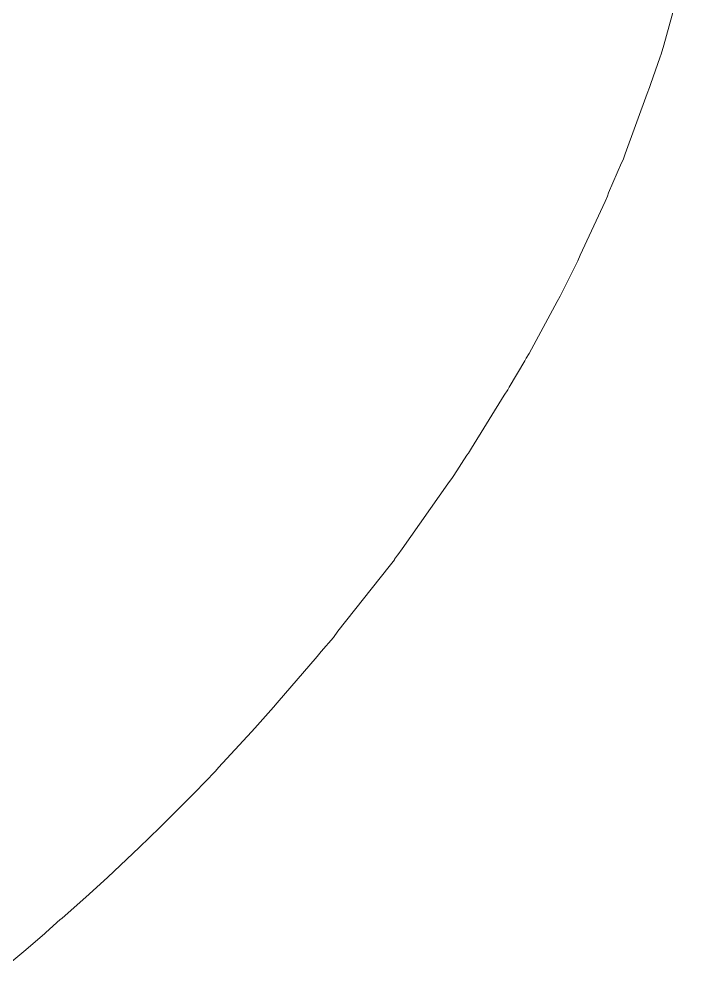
# Model space of a CAD drawing. Header units: millimetres. Extents: x -103 to 107, y -32 to 116.
# Drawn here: x 73.9 to 78.03, y 3.08 to 9.04 of the extents above; entities that cross this region are included whole.
import ezdxf

# ---------------------------------------------------------------- set-up
doc = ezdxf.new("R2010")
doc.units = ezdxf.units.MM
doc.header["$MEASUREMENT"] = 0
doc.layers.add('Layer 1', color=7, linetype='Continuous')

msp = doc.modelspace()

# ---------------------------------------------------------------- linework, layer by layer
at = {"layer": 'Layer 1', "color": 1, "lineweight": 9}
for points in [[(78.0333, 9.4459), (78.0333, 9.4459), (77.8803, 8.8826), (77.8803, 8.8826)], [(77.8803, 8.8826), (77.8803, 8.8826), (77.8623, 8.8272), (77.8623, 8.8272)], [(77.8623, 8.8272), (77.8623, 8.8272), (77.8573, 8.8109), (77.8573, 8.8109)], [(77.8573, 8.8109), (77.8573, 8.8109), (77.7963, 8.6398), (77.7963, 8.6398)], [(77.7763, 8.5848), (77.7763, 8.5848), (77.6413, 8.2112), (77.6413, 8.2112)], [(77.7903, 8.6219), (77.7903, 8.6219), (77.7763, 8.5848), (77.7763, 8.5848)], [(77.7963, 8.6398), (77.7963, 8.6398), (77.7903, 8.6219), (77.7903, 8.6219)], [(77.6273, 8.1742), (77.6273, 8.1742), (77.6183, 8.1548), (77.6183, 8.1548)], [(77.6413, 8.2112), (77.6413, 8.2112), (77.6273, 8.1742), (77.6273, 8.1742)], [(77.6183, 8.1548), (77.6183, 8.1548), (77.5383, 7.9689), (77.5383, 7.9689)], [(77.5313, 7.9495), (77.5313, 7.9495), (77.5163, 7.9163), (77.5163, 7.9163)], [(77.5383, 7.9689), (77.5383, 7.9689), (77.5313, 7.9495), (77.5313, 7.9495)], [(77.5163, 7.9163), (77.5163, 7.9163), (77.3633, 7.5843), (77.3633, 7.5843)], [(77.3633, 7.5843), (77.3633, 7.5843), (77.3483, 7.5498), (77.3483, 7.5498)], [(77.3483, 7.5498), (77.3483, 7.5498), (77.2383, 7.3307), (77.2383, 7.3307)], [(77.2383, 7.3307), (77.2383, 7.3307), (77.2203, 7.2979), (77.2203, 7.2979)], [(77.2203, 7.2979), (77.2203, 7.2979), (77.0463, 6.9765), (77.0463, 6.9765)], [(77.0463, 6.9765), (77.0463, 6.9765), (77.0283, 6.9462), (77.0283, 6.9462)], [(77.0193, 6.9299), (77.0193, 6.9299), (76.9233, 6.7673), (76.9233, 6.7673)], [(77.0283, 6.9462), (77.0283, 6.9462), (77.0193, 6.9299), (77.0193, 6.9299)], [(76.9143, 6.7507), (76.9143, 6.7507), (76.8933, 6.7176), (76.8933, 6.7176)], [(76.9233, 6.7673), (76.9233, 6.7673), (76.9143, 6.7507), (76.9143, 6.7507)], [(76.8933, 6.7176), (76.8933, 6.7176), (76.6913, 6.3909), (76.6913, 6.3909)], [(76.6913, 6.3909), (76.6913, 6.3909), (76.6713, 6.3591), (76.6713, 6.3591)], [(76.6623, 6.3468), (76.6623, 6.3468), (76.5813, 6.2216), (76.5813, 6.2216)], [(76.6713, 6.3591), (76.6713, 6.3591), (76.6623, 6.3468), (76.6623, 6.3468)], [(76.5733, 6.2092), (76.5733, 6.2092), (76.5453, 6.169), (76.5453, 6.169)], [(76.5813, 6.2216), (76.5813, 6.2216), (76.5733, 6.2092), (76.5733, 6.2092)], [(76.5453, 6.169), (76.5453, 6.169), (76.2623, 5.7682), (76.2623, 5.7682)], [(76.2323, 5.728), (76.2323, 5.728), (76.2153, 5.7033), (76.2153, 5.7033)], [(76.2343, 5.7294), (76.2343, 5.7294), (76.2323, 5.728), (76.2323, 5.728)], [(76.2623, 5.7682), (76.2623, 5.7682), (76.2343, 5.7294), (76.2343, 5.7294)], [(76.2143, 5.7005), (76.2143, 5.7005), (76.1823, 5.6592), (76.1823, 5.6592)], [(76.2153, 5.7033), (76.2153, 5.7033), (76.2143, 5.7005), (76.2143, 5.7005)], [(76.1823, 5.6592), (76.1823, 5.6592), (75.8653, 5.2581), (75.8653, 5.2581)], [(75.8653, 5.2581), (75.8653, 5.2581), (75.8383, 5.2197), (75.8383, 5.2197)], [(75.8383, 5.2197), (75.8383, 5.2197), (75.7603, 5.1315), (75.7603, 5.1315)], [(75.7603, 5.1315), (75.7603, 5.1315), (75.7363, 5.1025), (75.7363, 5.1025)], [(75.7363, 5.1025), (75.7363, 5.1025), (75.4903, 4.8157), (75.4903, 4.8157)], [(75.4673, 4.7882), (75.4673, 4.7882), (75.3513, 4.6573), (75.3513, 4.6573)], [(75.4903, 4.8157), (75.4903, 4.8157), (75.4673, 4.7882), (75.4673, 4.7882)], [(75.3513, 4.6573), (75.3513, 4.6573), (75.3313, 4.6355), (75.3313, 4.6355)], [(75.3313, 4.6355), (75.3313, 4.6355), (75.1273, 4.415), (75.1273, 4.415)], [(75.1273, 4.415), (75.1273, 4.415), (75.1073, 4.3928), (75.1073, 4.3928)], [(75.1073, 4.3928), (75.1073, 4.3928), (74.9813, 4.2605), (74.9813, 4.2605)], [(74.9813, 4.2605), (74.9813, 4.2605), (74.7633, 4.0442), (74.7633, 4.0442)], [(74.7633, 4.0442), (74.7633, 4.0442), (74.6363, 3.92), (74.6363, 3.92)], [(74.6363, 3.92), (74.6363, 3.92), (74.4433, 3.7369), (74.4433, 3.7369)], [(74.4433, 3.7369), (74.4433, 3.7369), (74.3273, 3.6308), (74.3273, 3.6308)], [(74.3273, 3.6308), (74.3273, 3.6308), (74.1583, 3.4805), (74.1583, 3.4805)], [(74.1483, 3.4738), (74.1483, 3.4738), (74.0603, 3.3951), (74.0603, 3.3951)], [(74.1583, 3.4805), (74.1583, 3.4805), (74.1483, 3.4738), (74.1483, 3.4738)], [(74.0523, 3.3884), (74.0523, 3.3884), (73.9363, 3.2875), (73.9363, 3.2875)], [(74.0603, 3.3951), (74.0603, 3.3951), (74.0523, 3.3884), (74.0523, 3.3884)], [(73.9363, 3.2875), (73.9363, 3.2875), (73.6893, 3.0837), (73.6893, 3.0837)]]:
    msp.add_open_spline(points, degree=3, dxfattribs=at)

doc.saveas('drawing.dxf')
